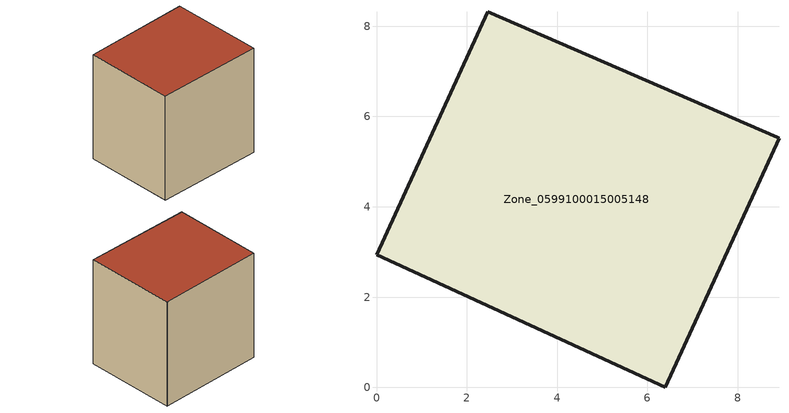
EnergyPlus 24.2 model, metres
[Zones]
Zone_0599100015005148
 floor ground (C_G): 8.91,5.51 6.4,0 0,2.94 2.47,8.32 8.87,5.54 z0.85
 wall outside (C_F): 8.87,5.54 2.47,8.32 0,2.94 6.4,0 8.91,5.51 8.87,5.54 z0.85:7.98
 roof outside (C_R): 6.4,0 8.91,5.51 8.87,5.54 2.47,8.32 0,2.94 z7.98
[BUILDING]
Pand.0599100015005148: North Axis=0; Terrain=City; Loads Convergence Tolerance Value=0.04; Temperature Convergence Tolerance Value=0.4; Solar Distribution=FullExterior; Maximum Number of Warmup Days=25; Minimum Number of Warmup Days=1
[Site:Location]
Rotterdam.The.Hague.AP_ZH_NLD Design_Conditions: Latitude=51.96; Longitude=4.45; Time Zone=1; Elevation=-4.5
[SITE:GROUNDTEMPERATURE:BUILDINGSURFACE]
18, 18, 18, 18, 18, 18, 18, 18, 18, 18, 18, 18
[MATERIAL] Thermal Absorptance=0.9; Solar Absorptance=0.7; Visible Absorptance=0.7
Name | Roughness | Thickness | Conductivity | Density | Specific Heat
G.TI.1965-1974 | MediumSmooth | 0.15 | 0.882353 | 540 | 1210
F.TI.1965-1974 | Rough | 0.3 | 0.697674 | 1920 | 840
R.TI.1965-1974 | MediumRough | 0.2 | 0.232558 | 1500 | 1000
[CONSTRUCTION]
C_G: G.TI.1965-1974
C_F: F.TI.1965-1974
C_R: R.TI.1965-1974
[ZONE]
Zone_0599100015005148: Type=1; Multiplier=1; Ceiling Height=Autocalculate; Volume=Autocalculate; Floor Area=autocalculate; Part of Total Floor Area=Yes
[ZONEINFILTRATION:DESIGNFLOWRATE]
Infil_Zone_0599100015005148: Zone or ZoneList or Space or SpaceList=Zone_0599100015005148; Schedule=AlwaysOn; Design Flow Rate Calculation Method=Flow/Area; Flow Rate per Floor Area=0.003; Constant Term Coefficient=1; Temperature Term Coefficient=0; Velocity Term Coefficient=0; Velocity Squared Term Coefficient=0
[HVACTEMPLATE:ZONE:IDEALLOADSAIRSYSTEM]
Zone_0599100015005148: Maximum Heating Supply Air Temperature=50; Minimum Cooling Supply Air Temperature=13; Maximum Heating Supply Air Humidity Ratio=0.0156; Minimum Cooling Supply Air Humidity Ratio=0.0077; Heating Limit=NoLimit; Cooling Limit=NoLimit; Dehumidification Control Type=ConstantSensibleHeatRatio; Cooling Sensible Heat Ratio=0.7; Dehumidification Setpoint=60; Humidification Control Type=None; Humidification Setpoint=30; Outdoor Air Method=None; Outdoor Air Flow Rate per Person=0.00944; Outdoor Air Flow Rate per Zone Floor Area=0; Outdoor Air Flow Rate per Zone=0; Demand Controlled Ventilation Type=None; Outdoor Air Economizer Type=NoEconomizer; Heat Recovery Type=None; Sensible Heat Recovery Effectiveness=0.7; Latent Heat Recovery Effectiveness=0.65
[ZONECONTROL:THERMOSTAT]
ThermostatControl_Zone_0599100015005148: Zone or ZoneList=Zone_0599100015005148; Control Type Schedule=DualSetpointControlType; Control 1=Thermostat_Zone_0599100015005148; Temperature Difference Between Cutout And Setpoint=0
[THERMOSTATSETPOINT:DUALSETPOINT]
Thermostat_Zone_0599100015005148: Heating Setpoint Temperature Schedule=HeatingSetpoint_Zone_0599100015005148; Cooling Setpoint Temperature Schedule=CoolingSetpoint_Zone_0599100015005148
[SCHEDULE:COMPACT]
HeatingSetpoint_Zone_0599100015005148: Through: 12/31, For: AllDays, Until: 24:00, 21
CoolingSetpoint_Zone_0599100015005148: Through: 12/31, For: AllDays, Until: 24:00, 24
DualSetpointControlType: Through: 12/31, For: AllDays, Until: 24:00, 4
AlwaysOn: Through: 12/31, For: AllDays, Until: 24:00, 1
